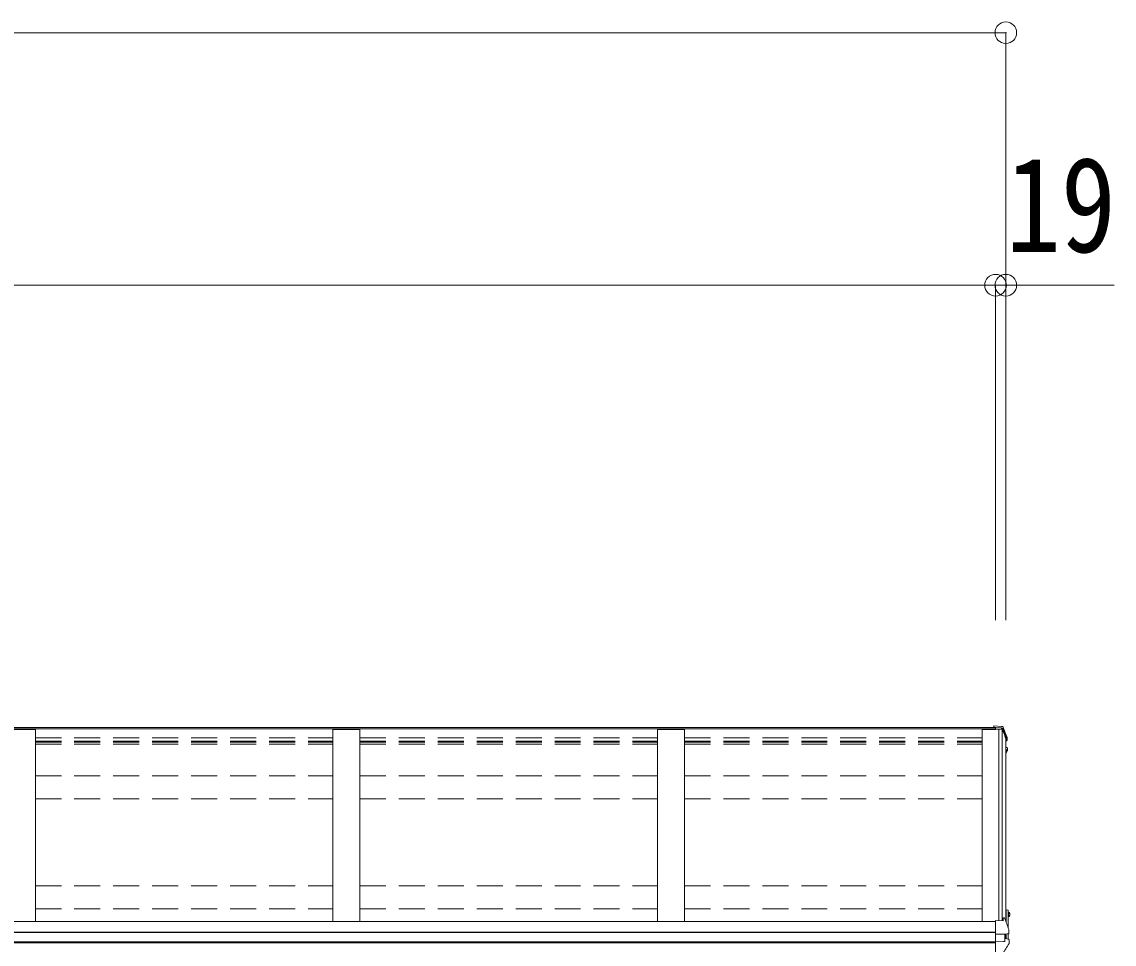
# Model space of a CAD drawing. Units: millimetres at full size, sheet at 1:40; details may follow other scales. Extents: x -11243 to 21331, y -7760 to 7760.
# Drawn here: x -3606 to -1586, y -1865 to -161 of the extents above; entities that cross this region are included whole.
import ezdxf
from ezdxf.enums import TextEntityAlignment as Align

# ---------------------------------------------------------------- set-up
doc = ezdxf.new("R2010")
doc.units = ezdxf.units.MM
doc.header["$LTSCALE"] = 40
doc.header["$PDMODE"] = 32
doc.header["$PDSIZE"] = 40
doc.linetypes.add('DASHED1', pattern=[1.8, 1.2, -0.6])
for name, color, linetype, lineweight in [('0-3_ELV2', 4, 'Continuous', 9), ('0-6_OTH_LINE', 6, 'Continuous', 9), ('8-0', 7, 'Continuous', 9)]:
    doc.layers.add(name, color=color, linetype=linetype, lineweight=lineweight)
doc.styles.add('ＭＳ ゴシック', font='')
doc.styles.get('ＭＳ ゴシック').set_extended_font_data('MS Gothic')

msp = doc.modelspace()

# ---------------------------------------------------------------- linework, layer by layer
at = {"layer": '0-3_ELV2'}
for p, q in [((-1805.55, -1465.07), (-9005.55, -1465.07)), ((-1805.55, -1467.29), (-9005.55, -1467.29)), ((-3580.55, -1468.45), (-3630.55, -1468.45)), ((-3580.55, -1468.45), (-3580.55, -1823.27)), ((-3030.55, -1468.45), (-3030.55, -1823.27)), ((-2980.55, -1468.45), (-3030.55, -1468.45)), ((-2980.55, -1468.45), (-2980.55, -1823.27)), ((-2430.55, -1468.45), (-2430.55, -1823.27)), ((-2380.55, -1468.45), (-2430.55, -1468.45)), ((-2380.55, -1468.45), (-2380.55, -1823.27)), ((-1830.55, -1823.27), (-1830.55, -1468.4)), ((-1805.55, -1468.4), (-1830.55, -1468.4)), ((-1808.55, -1465.06), (-1808.55, -1462.21)), ((-1808.55, -1462.21), (-1794.39, -1462.98)), ((-1805.55, -1465.06), (-1808.55, -1465.06)), ((-1805.55, -1465.06), (-1805.55, -1468.4)), ((-1805.55, -1467.31), (-1794.72, -1467.91)), ((-1794.72, -1468.29), (-1805.55, -1468.29)), ((-1799.25, -1821.88), (-1799.25, -1468.29)), ((-1794.72, -1467.91), (-1794.35, -1465.44)), ((-1794.72, -1467.91), (-1794.72, -1468.34)), ((-1794.57, -1468.13), (-1794.35, -1466.64)), ((-1793.38, -1468.19), (-1794.57, -1468.13)), ((-1793.55, -1468.18), (-1793.55, -1822.16)), ((-1786.55, -1823.28), (-1786.55, -1485.56)), ((-1786.55, -1487.93), (-1785.99, -1487.82)), ((-1786.55, -1488.28), (-1785.99, -1488.17)), ((-1785.13, -1489.53), (-1786.55, -1489.8)), ((-1784.08, -1484.23), (-1784.08, -1488.25)), ((-1786.55, -1501.59), (-1785.42, -1501.73)), ((-1786.55, -1505.6), (-1784.73, -1505.95)), ((-1785.7, -1507.29), (-1786.55, -1507.12)), ((-1783.72, -1502.85), (-1783.71, -1502.91)), ((-1783.68, -1503.18), (-1783.68, -1507.23)), ((-1786.55, -1803.3), (-1786.05, -1803.3)), ((-1783.12, -1802.12), (-1786.05, -1802.3)), ((-1786.05, -1802.3), (-1786.05, -1824.56)), ((-1782.05, -1835.28), (-1782.05, -1803.12)), ((-1781.55, -1806.39), (-1782.05, -1806.48)), ((-1781.55, -1814.21), (-1782.05, -1814.12)), ((-1781.55, -1806.39), (-1780.58, -1806.56)), ((-1781.55, -1806.39), (-1781.55, -1814.21)), ((-1781.55, -1814.21), (-1780.58, -1814.04)), ((-1805.55, -1823.27), (-9005.55, -1823.27)), ((-1805.55, -1821.57), (-1805.55, -1885.05)), ((-1805.55, -1842.79), (-9005.55, -1842.79)), ((-1805.55, -1843.7), (-9005.55, -1843.7)), ((-1805.55, -1846.89), (-1790.76, -1846.98)), ((-1789.11, -1846.89), (-1782.73, -1846.1)), ((-1788.55, -1846.82), (-1788.55, -1860.62)), ((-1788.55, -1854.61), (-1781.32, -1856.01)), ((-1786.55, -1846.58), (-1786.55, -1855)), ((-1786.05, -1846.51), (-1786.05, -1855.09)), ((-1782.05, -1855.87), (-1782.05, -1845.99)), ((-1781.85, -1845.96), (-1781.86, -1845.96)), ((-1781.85, -1845.96), (-1781.78, -1845.94)), ((-1780.98, -1844.96), (-1780.98, -1838.46)), ((-1780.51, -1863.52), (-1780.51, -1856.99)), ((-1805.55, -1860.93), (-9005.55, -1860.93)), ((-1805.55, -1862.9), (-9005.55, -1862.9)), ((-1805.55, -1860.75), (-1790.76, -1860.54))]:
    msp.add_line(p, q, dxfattribs=at)
at = {"layer": '0-3_ELV2', "linetype": 'DASHED1'}
for p, q in [((-3580.55, -1483.84), (-3030.55, -1483.84)), ((-3580.55, -1490.22), (-3030.55, -1490.22)), ((-3580.55, -1492.2), (-3030.55, -1492.2)), ((-2980.55, -1483.84), (-2430.55, -1483.84)), ((-2980.55, -1490.22), (-2430.55, -1490.22)), ((-2980.55, -1492.2), (-2430.55, -1492.2)), ((-2380.55, -1483.84), (-1830.55, -1483.84)), ((-2380.55, -1490.22), (-1830.55, -1490.22)), ((-2380.55, -1492.2), (-1830.55, -1492.2)), ((-3580.55, -1495.97), (-3030.55, -1495.97)), ((-2980.55, -1495.97), (-2430.55, -1495.97)), ((-2380.55, -1495.97), (-1830.55, -1495.97)), ((-3580.55, -1554.46), (-3030.55, -1554.46)), ((-2980.55, -1554.46), (-2430.55, -1554.46)), ((-2380.55, -1554.46), (-1830.55, -1554.46)), ((-3580.55, -1596.97), (-3030.55, -1596.97)), ((-2980.55, -1596.97), (-2430.55, -1596.97)), ((-2380.55, -1596.97), (-1830.55, -1596.97)), ((-3580.55, -1757.24), (-3030.55, -1757.24)), ((-2980.55, -1757.24), (-2430.55, -1757.24)), ((-2380.55, -1757.24), (-1830.55, -1757.24)), ((-3580.55, -1799.75), (-3030.55, -1799.75)), ((-2980.55, -1799.75), (-2430.55, -1799.75)), ((-2380.55, -1799.75), (-1830.55, -1799.75)), ((-1781.79, -1809.16), (-1782.4, -1810.3)), ((-1781.79, -1811.45), (-1782.4, -1810.3)), ((-1779.47, -1808), (-1781.79, -1809.16)), ((-1779.47, -1812.6), (-1781.79, -1811.45))]:
    msp.add_line(p, q, dxfattribs=at)
at = {"layer": '0-3_ELV2'}
for points in [[(-1808.55, -1464.64), (-1794.35, -1465.44), (-1794.35, -1466.64), (-1793.24, -1466.7)], [(-1794.66, -1468.34), (-1794.57, -1467.78), (-1794.57, -1468.13)], [(-1791.75, -1464.19), (-1787.5, -1474.8), (-1784.16, -1483.74), (-1784.09, -1484.02), (-1784.09, -1484.08)], [(-1791.75, -1467.76), (-1790.75, -1470.25), (-1789.77, -1472.74), (-1788.8, -1475.24), (-1787.84, -1477.75), (-1786.9, -1480.26), (-1785.97, -1482.78), (-1785.06, -1485.3), (-1784.15, -1487.82)], [(-1784.09, -1484.08), (-1784.08, -1484.18), (-1784.08, -1484.24)], [(-1783.85, -1507.87), (-1785.31, -1510.41), (-1786.55, -1512.54)], [(-1783.71, -1502.86), (-1783.68, -1503.04), (-1783.68, -1503.18)], [(-1805.55, -1821.57), (-1791.55, -1822.25), (-1791.55, -1816.61), (-1789.79, -1816.7)], [(-1788.92, -1817.32), (-1787.88, -1819.9), (-1786.86, -1822.49), (-1785.85, -1825.08), (-1784.86, -1827.68), (-1783.88, -1830.28), (-1782.92, -1832.89), (-1781.97, -1835.51), (-1781.04, -1838.13)], [(-1789.11, -1846.89), (-1789.35, -1846.92), (-1789.5, -1846.93)], [(-1784.33, -1846.19), (-1783.09, -1846.14), (-1781.86, -1845.96)], [(-1781.04, -1838.13), (-1780.99, -1838.34), (-1780.98, -1838.46)]]:
    msp.add_lwpolyline(points, dxfattribs=at)
for centre, radius, start, end in [((-1793.97, -1465.56), 2.62, 31.83445, 99.24), ((-1793.39, -1468.49), 0.3, 21.99494, 87.04231), ((-1793.32, -1468.39), 1.7, 22.00225, 87.0423), ((-2255.49, -1654.75), 498.52, 19.56907, 21.95354), ((-1786.04, -1487.52), 0.3, 280.95393, 327.06409), ((-1786.04, -1487.87), 0.299, 280.88931, 19.51522), ((-1785.38, -1488.25), 1.3, 280.88938, 19.44863), ((-2218.32, -1258.97), 499.04, 329.90411, 330.14673), ((-2218.32, -1259.32), 499.04, 329.90411, 330.14673), ((-1785.76, -1507.58), 0.299, 330.19129, 79.12168), ((-1785.43, -1504.06), 2.32, 60.30373, 87.34859), ((-1784.98, -1503.13), 1.3, 10.02543, 80.23195), ((-1784.98, -1507.23), 1.3, 330.27138, 79.1216), ((-1789.84, -1817.7), 1, 22.05378, 87.04045), ((-1783.05, -1803.12), 1, 0, 93.5), ((-1780.74, -1807.45), 0.9, 30.63591, 80), ((-1780.74, -1813.15), 0.9, 280, 329.36409), ((-1785.55, -1810.3), 6.5, 329.36409, 30.63591), ((-1781.98, -1844.96), 1, 281.45361, 0), ((-1781.51, -1856.99), 0.998, 0.05121, 79.086), ((-2175.46, -1629.82), 459.05, 326.38357, 329.32444), ((-1788.21, -1844.27), 16.37, 265.48312, 268.58725), ((-1781.51, -1863.52), 1, 329.32149, 0)]:
    msp.add_arc(centre, radius, start, end, dxfattribs=at)
for centre, major_axis, ratio, start_param, end_param in [((-1789.4, -1839.37), (9.96, 2.12), 0.734427, 4.4222801, 4.5475838), ((-1789.4, -1868.15), (-9.97, 1.96), 0.736539, 4.8664216, 4.9917253), ((-1789.55, -1860.42), (-1, 0.195), 0.067217, 2.8005545, 3.1546872)]:
    msp.add_ellipse(centre, major_axis=major_axis, ratio=ratio, start_param=start_param, end_param=end_param, dxfattribs=at)
at = {"layer": '0-6_OTH_LINE'}
for p, q in [((-9024.55, -181.39), (-1786.55, -181.39)), ((-1786.55, -181.39), (-1786.55, -1266.83)), ((-1805.55, -648), (-1786.55, -648)), ((-1805.55, -648), (-1805.55, -748.86)), ((-1805.55, -648), (-1805.55, -748.86)), ((-1805.55, -648), (-1805.55, -748.86)), ((-1805.55, -648), (-1805.55, -1266.83)), ((-1786.55, -648), (-1786.55, -748.86)), ((-1786.55, -648), (-1586.33, -648))]:
    msp.add_line(p, q, dxfattribs=at)
for p in [(-1786.55, -181.39), (-1805.55, -648), (-1805.55, -648), (-1805.55, -648), (-1786.55, -648)]:
    msp.add_point(p, dxfattribs=at)
at = {"layer": '8-0', "color": 6}
for p, q in [((-9005.55, -648), (-1805.55, -648)), ((-1805.55, -648), (-1805.55, -748.86))]:
    msp.add_line(p, q, dxfattribs=at)
msp.add_point((-1805.55, -648), dxfattribs=at)

# ---------------------------------------------------------------- texts
at = {"layer": '0-6_OTH_LINE', "color": 7, "style": 'ＭＳ ゴシック', "width": 0.85}
msp.add_text('19', height=176, dxfattribs=at).set_placement((-1786.66, -639.58), align=Align.BOTTOM_LEFT)

doc.saveas('drawing.dxf')
